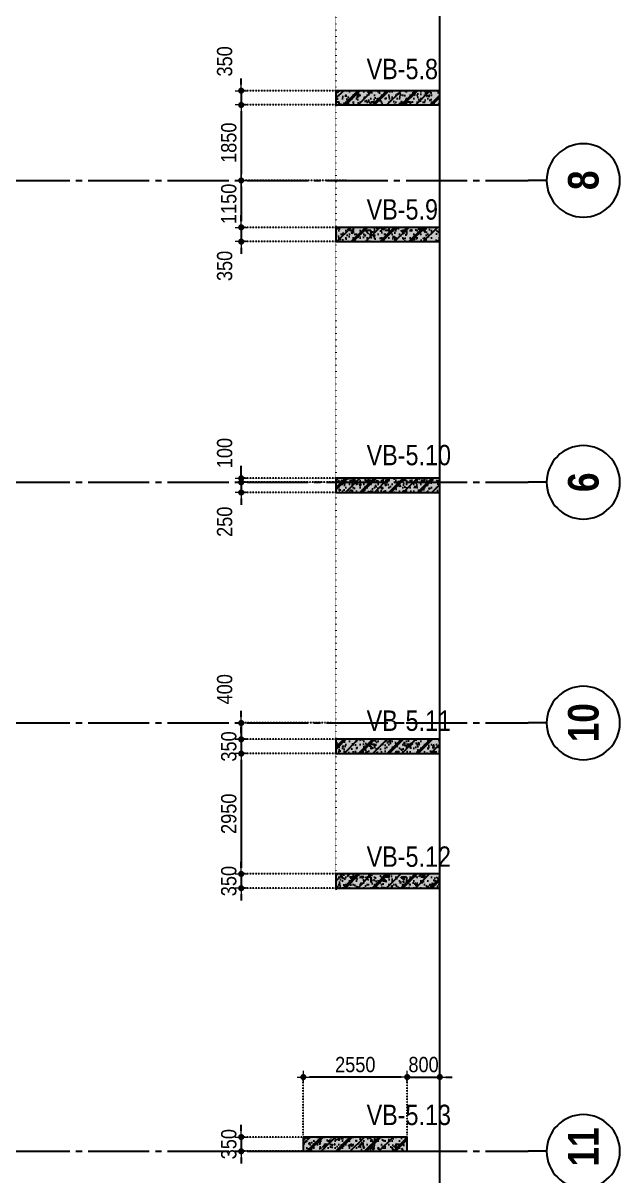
# Model space of a CAD drawing. Header units: millimetres. Extents: x -3973692 to -2843767, y 592734 to 838475.
# Drawn here: x -3059173 to -3044525, y 683228 to 711489 of the extents above; entities that cross this region are included whole.
import ezdxf
from ezdxf.enums import TextEntityAlignment as Align

# ---------------------------------------------------------------- set-up
doc = ezdxf.new("R2010")
doc.units = ezdxf.units.MM
doc.header["$MEASUREMENT"] = 0
doc.header["$PDMODE"] = 3
doc.header["$PDSIZE"] = -20
for name, pattern in [('CHG_XX_Luoi truc-Block B$0$MB_Luoi truc-150-TWB$0$Center101', [13, 10, -1, 1, -1]), ('DIVIDE2', [15.87499999999999, 6.349999999999998, -3.174999999999998, 0, -3.174999999999998, 0, -3.174999999999998]), ('DOT2', [0.125, 0, -0.125]), ('HIDDEN5', [2.8375, 1.25, -1.5875])]:
    doc.linetypes.add(name, pattern=pattern)
doc.layers.get('0').update_dxf_attribs({"lineweight": 9})
doc.layers.get('Defpoints').update_dxf_attribs({"color": 10, "lineweight": 0})
for name, color, linetype, lineweight in [("'S_General_Dim_1", 1, 'Continuous', 18), ("'S_General_Divide_3 Intermediate", 3, 'DIVIDE2', 40), ('CHG_XX_Cot_Block B-T4-7$0$DBAO', 3, 'Continuous', 13), ('TEXT', 7, 'Continuous', 15)]:
    doc.layers.add(name, color=color, linetype=linetype, lineweight=lineweight)
for name, color, linetype in [('CHG_XX_Cot_Block B-T4-7$0$mb_cot tang 9-13 twb$0$Concrete Hatch', 218, 'Continuous'), ('CHG_XX_Cot_Block B-T4-7$0$mb_cot tang 9-13 twb$0$Concrete Line', 6, 'Continuous'), ('CHG_XX_Cot_Block B-T4-7$0$mb_cot tang 9-13 twb$0$Concrete Solid', 216, 'Continuous'), ('CHG_XX_Luoi truc-Block B$0$MB_Luoi truc-150-TWB$0$Grid', 34, 'Continuous'), ('CHG_XX_Luoi truc-Block B$0$MB_Luoi truc-150-TWB$0$Grid Line', 251, 'CHG_XX_Luoi truc-Block B$0$MB_Luoi truc-150-TWB$0$Center101'), ('dim', 1, 'Continuous')]:
    doc.layers.add(name, color=color, linetype=linetype)
doc.styles.add('arial', font='arial.ttf', dxfattribs={"width": 0.85})
doc.styles.add('CHG_XX_Luoi truc-Block B$0$MB_Luoi truc-150-TWB$0$Grid A-F$0$VNI-HelveCB', font='')
doc.styles.add('TTP-HelCon', font='')
doc.styles.get('CHG_XX_Luoi truc-Block B$0$MB_Luoi truc-150-TWB$0$Grid A-F$0$VNI-HelveCB').set_extended_font_data('VNI-Helve-Condense', bold=True)
doc.styles.get('TTP-HelCon').set_extended_font_data('VNI-Helve-Condense')
doc.dimstyles.new('150', dxfattribs={"dimscale": 150, "dimtxt": 2.5, "dimasz": 1, "dimexe": 0, "dimexo": 0, "dimgap": 0.75, "dimtad": 1, "dimdec": 0, "dimzin": 9, "dimdsep": 46, "dimtxsty": 'arial', "dimblk1": 'DIMDOT', "dimblk2": 'DIMDOT', "dimsah": 1, "dimcen": 2, "dimdle": 3, "dimclre": 8, "dimclrt": 2, "dimadec": 0, "dimazin": 0, "dimtfac": 1, "dimtdec": 0, "dimtix": 1, "dimtmove": 2, "dimatfit": 3, "dimldrblk": 'DIMPIJL', "dimfxl": 1, "dimtvp": 1.8, "dimtolj": 1, "dimtzin": 0, "dimarcsym": 0})

# ---------------------------------------------------------------- blocks, each defined once
blk = doc.blocks.new('*U3043')
at = {"layer": 'CHG_XX_Luoi truc-Block B$0$MB_Luoi truc-150-TWB$0$Grid', "lineweight": -2}
for p, q in [((0, 192), (0, 189)), ((0, -3), (0, 0))]:
    blk.add_line(p, q, dxfattribs=at)
for centre in [(0, 198), (0, -9)]:
    blk.add_circle(centre, 6, dxfattribs=at)
at = {"layer": 'CHG_XX_Luoi truc-Block B$0$MB_Luoi truc-150-TWB$0$Grid Line'}
blk.add_line((0, 0), (0, 189), dxfattribs=at)
at = {"layer": 'CHG_XX_Luoi truc-Block B$0$MB_Luoi truc-150-TWB$0$Grid', "lineweight": -2, "style": 'CHG_XX_Luoi truc-Block B$0$MB_Luoi truc-150-TWB$0$Grid A-F$0$VNI-HelveCB'}
for tag, p in [('GRIDSUB', (0, 198)), ('GRID', (0, -9))]:
    blk.add_attdef(tag, text='', height=5, dxfattribs=at).set_placement(p, align=Align.MIDDLE)
blk = doc.blocks.new('CHG_XX_Luoi truc-Block B', base_point=(8026088.360705459, 1047448.634998515))
at = {"layer": 'CHG_XX_Luoi truc-Block B$0$MB_Luoi truc-150-TWB$0$Grid Line'}
blk.add_line((8048788.360705578, 1046158.106275256), (8048788.360705578, 1128272.580775458), dxfattribs=at)
at = {"layer": 'CHG_XX_Luoi truc-Block B$0$MB_Luoi truc-150-TWB$0$Grid'}
ref = blk.add_blockref('*U3043', (8022608.235654154, 1071248.634998515), dxfattribs=dict(at, xscale=-150, yscale=150, zscale=150, rotation=270))
ref.add_attrib('GRID', '8', dxfattribs={"lineweight": -2, "height": 750, "rotation": 90, "style": 'CHG_XX_Luoi truc-Block B$0$MB_Luoi truc-150-TWB$0$Grid A-F$0$VNI-HelveCB'}).set_placement((8021258.235654154, 1071252.634998515), align=Align.MIDDLE)
ref.add_attrib('GRIDSUB', '8', dxfattribs={"lineweight": -2, "height": 750, "rotation": 90, "style": 'CHG_XX_Luoi truc-Block B$0$MB_Luoi truc-150-TWB$0$Grid A-F$0$VNI-HelveCB'}).set_placement((8052308.235654154, 1071252.634998515), align=Align.MIDDLE)
ref = blk.add_blockref('*U3043', (8022608.235654154, 1063848.634998515), dxfattribs=dict(at, xscale=-150, yscale=150, zscale=150, rotation=270))
ref.add_attrib('GRID', '9', dxfattribs={"lineweight": -2, "height": 750, "rotation": 270, "style": 'CHG_XX_Luoi truc-Block B$0$MB_Luoi truc-150-TWB$0$Grid A-F$0$VNI-HelveCB'}).set_placement((8021258.235654154, 1063848.634998515), align=Align.MIDDLE)
ref.add_attrib('GRIDSUB', '9', dxfattribs={"lineweight": -2, "height": 750, "rotation": 270, "style": 'CHG_XX_Luoi truc-Block B$0$MB_Luoi truc-150-TWB$0$Grid A-F$0$VNI-HelveCB'}).set_placement((8052308.235654154, 1063848.634998515), align=Align.MIDDLE)
ref = blk.add_blockref('*U3043', (8022608.235654154, 1057948.634998515), dxfattribs=dict(at, xscale=-150, yscale=150, zscale=150, rotation=270))
ref.add_attrib('GRID', '10', dxfattribs={"lineweight": -2, "height": 750, "rotation": 90, "style": 'CHG_XX_Luoi truc-Block B$0$MB_Luoi truc-150-TWB$0$Grid A-F$0$VNI-HelveCB'}).set_placement((8021258.235654154, 1057956.634998515), align=Align.MIDDLE)
ref.add_attrib('GRIDSUB', '10', dxfattribs={"lineweight": -2, "height": 750, "rotation": 90, "style": 'CHG_XX_Luoi truc-Block B$0$MB_Luoi truc-150-TWB$0$Grid A-F$0$VNI-HelveCB'}).set_placement((8052308.235654154, 1057956.634998515), align=Align.MIDDLE)
ref = blk.add_blockref('*U3043', (8022608.235654154, 1047448.634998515), dxfattribs=dict(at, xscale=-150, yscale=150, zscale=150, rotation=270))
ref.add_attrib('GRID', '11', dxfattribs={"lineweight": -2, "height": 750, "rotation": 90, "style": 'CHG_XX_Luoi truc-Block B$0$MB_Luoi truc-150-TWB$0$Grid A-F$0$VNI-HelveCB'}).set_placement((8021258.235654154, 1047556.634998515), align=Align.MIDDLE)
ref.add_attrib('GRIDSUB', '11', dxfattribs={"lineweight": -2, "height": 750, "rotation": 90, "style": 'CHG_XX_Luoi truc-Block B$0$MB_Luoi truc-150-TWB$0$Grid A-F$0$VNI-HelveCB'}).set_placement((8052308.235654154, 1047556.634998515), align=Align.MIDDLE)
blk = doc.blocks.new('*U3109')
at = {"layer": 'CHG_XX_Cot_Block B-T4-7$0$mb_cot tang 9-13 twb$0$Concrete Hatch'}
h = blk.add_hatch(dxfattribs=at)
h.set_pattern_fill('CONCRETE', color=256, scale=50, style=0, pattern_type=2)
h.set_pattern_definition([(45, (1000.000000000029, -99.99999999999989), (-176.7766952966369, 176.7766952966369), []), (45, (1000.000000000029, -49.99999999999989), (-353.5533905932737, 353.5533905932738), []), (49.99999999999999, (1000.000000000029, -99.99999999999989), (358.6300913003767, -31.37606749129755), [37.5, -412.5]), (355, (1000.000000000029, -99.99999999999989), (-69.3756668065, 376.0960668500059), [30, -330]), (100.4514, (1029.885840000029, -102.6146699999999), (289.2546908570108, 344.7197710304768), [31.870095, -350.571056]), (46.18420000000001, (1000.000000000029, 1.13686837721616e-13), (533.6205243128222, -82.75950716450905), [56.25, -618.75]), (96.6356, (1044.468372500029, -6.8966534999999), (467.3313527743517, 487.0589354502209), [47.805144, -525.8565]), (351.1842, (1000.000000000029, 1.13686837721616e-13), (467.3309725668136, 487.0593004626623), [45, -495]), (21, (1050.000000000029, -24.99999999999989), (298.4535260592309, -201.3094453326694), [37.5, -412.5]), (326.0000000000001, (1050.000000000029, -24.99999999999989), (121.6576659607909, 362.5750225234265), [30, -330]), (71.4514, (1074.871116500029, -41.77580299999988), (420.111314290745, 161.2652483549762), [31.870095, -350.571056]), (37.50000000000001, (1000.000000000029, -99.99999999999989), (6.079927658645334, 166.4469269156558), [0, -326, 0, -335, 0, -331.25]), (7.499999999999999, (1000.000000000029, -99.99999999999989), (131.5347687210743, 197.2058559411801), [0, -191, 0, -318.5, 0, -126.25]), (327.5, (888.5000000000291, -99.99999999999989), (266.9112180862045, -11.2774358671899), [0, -125, 0, -390, 0, -517.5]), (317.5, (838.5000000000291, -99.99999999999989), (291.5930846711931, 50.05249116615882), [0, -162.5, 0, -259, 0, -367.5]), (0, (1175.000000000029, 75.00000000000011), (0, 875), [87.5, -787.5]), (0, (1437.500000000029, 250.0000000000001), (0, 875), [87.5, -787.5]), (0, (1262.500000000029, 600.0000000000001), (0, 875), [87.5, -350, 87.5, -350]), (90, (1175.000000000029, 75.00000000000011), (-875, 5.35782974626967e-14), [87.5, -787.5]), (90, (1262.500000000029, 600.0000000000001), (-875, 5.35782974626967e-14), [87.5, -787.5]), (90, (1525.000000000029, 250.0000000000001), (-875, 5.35782974626967e-14), [87.5, -787.5]), (90, (1700.000000000029, 512.5000000000001), (-875, 5.35782974626967e-14), [87.5, -787.5]), (135, (1262.500000000029, 75.00000000000011), (-875.016357447105, 8.881784197001252e-14), [123.76, -1113.7]), (135, (1350.000000000029, 600.0000000000001), (-875.016357447105, 8.881784197001252e-14), [123.76, -1113.7]), (45, (1437.500000000029, 250.0000000000001), (8.881784197001252e-14, 875.016357447105), [123.76, -247.485, 123.76, -742.455]), (0, (825.0000000000291, -99.99999999999989), (87.5, 87.5), [-175, 0])])
h.paths.add_polyline_path([(-750, 150), (-750, -199.9999999999999), (1800.000000000029, -200), (1800.000000000029, 150)])
at = {"layer": 'CHG_XX_Cot_Block B-T4-7$0$mb_cot tang 9-13 twb$0$Concrete Solid'}
blk.add_hatch(color=256, dxfattribs=at).paths.add_polyline_path([(-750, 150), (-750, -199.9999999999999), (1800.000000000029, -200), (1800.000000000029, 150)])
at = {"layer": 'CHG_XX_Cot_Block B-T4-7$0$mb_cot tang 9-13 twb$0$Concrete Line'}
blk.add_lwpolyline([(-750, 150), (-750, -199.9999999999999), (1800.000000000029, -200), (1800.000000000029, 150)], close=True, dxfattribs=at)
blk = doc.blocks.new('*U3110')
at = {"layer": 'CHG_XX_Cot_Block B-T4-7$0$mb_cot tang 9-13 twb$0$Concrete Hatch'}
h = blk.add_hatch(dxfattribs=at)
h.set_pattern_fill('CONCRETE', color=256, scale=50, style=0, pattern_type=2)
h.set_pattern_definition([(45, (1000.000000000029, 1.4210854715202e-13), (-176.7766952966369, 176.7766952966369), []), (45, (1000.000000000029, 50.00000000000014), (-353.5533905932737, 353.5533905932738), []), (49.99999999999999, (1000.000000000029, 1.4210854715202e-13), (358.6300913003767, -31.37606749129755), [37.5, -412.5]), (355, (1000.000000000029, 1.4210854715202e-13), (-69.3756668065, 376.0960668500059), [30, -330]), (100.4514, (1029.885840000029, -2.614669999999848), (289.2546908570108, 344.7197710304768), [31.870095, -350.571056]), (46.18420000000001, (1000.000000000029, 100.0000000000001), (533.6205243128222, -82.75950716450905), [56.25, -618.75]), (96.6356, (1044.468372500029, 93.10334650000013), (467.3313527743517, 487.0589354502209), [47.805144, -525.8565]), (351.1842, (1000.000000000029, 100.0000000000001), (467.3309725668136, 487.0593004626623), [45, -495]), (21, (1050.000000000029, 75.00000000000014), (298.4535260592309, -201.3094453326694), [37.5, -412.5]), (326.0000000000001, (1050.000000000029, 75.00000000000014), (121.6576659607909, 362.5750225234265), [30, -330]), (71.4514, (1074.871116500029, 58.22419700000015), (420.111314290745, 161.2652483549762), [31.870095, -350.571056]), (37.50000000000001, (1000.000000000029, 1.4210854715202e-13), (6.079927658645334, 166.4469269156558), [0, -326, 0, -335, 0, -331.25]), (7.499999999999999, (1000.000000000029, 1.4210854715202e-13), (131.5347687210743, 197.2058559411801), [0, -191, 0, -318.5, 0, -126.25]), (327.5, (888.5000000000291, 1.4210854715202e-13), (266.9112180862045, -11.2774358671899), [0, -125, 0, -390, 0, -517.5]), (317.5, (838.5000000000291, 1.4210854715202e-13), (291.5930846711931, 50.05249116615882), [0, -162.5, 0, -259, 0, -367.5]), (0, (1175.000000000029, 175.0000000000001), (0, 875), [87.5, -787.5]), (0, (1437.500000000029, 350.0000000000001), (0, 875), [87.5, -787.5]), (0, (1262.500000000029, 700.0000000000001), (0, 875), [87.5, -350, 87.5, -350]), (90, (1175.000000000029, 175.0000000000001), (-875, 5.35782974626967e-14), [87.5, -787.5]), (90, (1262.500000000029, 700.0000000000001), (-875, 5.35782974626967e-14), [87.5, -787.5]), (90, (1525.000000000029, 350.0000000000001), (-875, 5.35782974626967e-14), [87.5, -787.5]), (90, (1700.000000000029, 612.5000000000001), (-875, 5.35782974626967e-14), [87.5, -787.5]), (135, (1262.500000000029, 175.0000000000001), (-875.016357447105, 8.881784197001252e-14), [123.76, -1113.7]), (135, (1350.000000000029, 700.0000000000001), (-875.016357447105, 8.881784197001252e-14), [123.76, -1113.7]), (45, (1437.500000000029, 350.0000000000001), (8.881784197001252e-14, 875.016357447105), [123.76, -247.485, 123.76, -742.455]), (0, (825.0000000000291, 1.4210854715202e-13), (87.5, 87.5), [-175, 0])])
h.paths.add_polyline_path([(-750, 200), (-750, -149.9999999999999), (1800.000000000029, -150), (1800.000000000029, 200)])
at = {"layer": 'CHG_XX_Cot_Block B-T4-7$0$mb_cot tang 9-13 twb$0$Concrete Solid'}
blk.add_hatch(color=256, dxfattribs=at).paths.add_polyline_path([(-750, 200), (-750, -149.9999999999999), (1800.000000000029, -150), (1800.000000000029, 200)])
at = {"layer": 'CHG_XX_Cot_Block B-T4-7$0$mb_cot tang 9-13 twb$0$Concrete Line'}
blk.add_lwpolyline([(-750, 200), (-750, -149.9999999999999), (1800.000000000029, -150), (1800.000000000029, 200)], close=True, dxfattribs=at)
blk = doc.blocks.new('CHG_XX_Cot_Block B-T4-7', base_point=(8026088.360705459, 1047448.634998515))
at = {"layer": 'CHG_XX_Cot_Block B-T4-7$0$DBAO'}
blk.add_blockref('CHG_XX_Luoi truc-Block B', (8026088.360705459, 1047448.634998515), dxfattribs=at)
at = {"layer": 'CHG_XX_Cot_Block B-T4-7$0$mb_cot tang 9-13 twb$0$Concrete Line', "rotation": 180}
for name, p in [('*U3109', (8048038.360699058, 1073248.635007361)), ('*U3109', (8048038.360699058, 1069898.635007361)), ('*U3109', (8048038.360699058, 1063748.635007361)), ('*U3109', (8048038.360699058, 1057348.635007361)), ('*U3110', (8048038.360699058, 1054098.635007361)), ('*U3109', (8047238.360705461, 1047598.635007361))]:
    blk.add_blockref(name, p, dxfattribs=at)
blk = doc.blocks.new('b')
at = {"layer": 'TEXT', "color": 3, "style": 'TTP-HelCon'}
for s, p in [('VB-5.8', (-1796.40261466708, -52118.11189465597)), ('VB-5.9', (-1796.40261466708, -55560.31539465627)), ('VB-5.10', (-1796.40261466708, -61581.48939465615)), ('VB-5.11', (-1796.40261466708, -68093.17389465612)), ('VB-5.12', (-1796.40261466708, -71425.51989465626)), ('VB-5.13', (-1796.40261466708, -77756.20789465611))]:
    blk.add_text(s, height=500, dxfattribs=at).set_placement(p)
blk = doc.blocks.new('DIMDOT')
for p, q in [((1, 0), (-1, 0)), ((0, -1), (0, 1))]:
    blk.add_line(p, q)
at = {"const_width": 0.5}
blk.add_lwpolyline([(-0.25, 0, 1), (0.25, 0, 1)], format="xyb", close=True, dxfattribs=at)
blk = doc.blocks.new('*D975')
at = {"layer": "'S_General_Dim_1", "color": 0, "lineweight": -2, "transparency": 16777216}
for p, q in [((-3053819.097939181, 709981.011458432), (-3053819.097939181, 710131.011458432)), ((-3053819.097939181, 709831.011458432), (-3053819.097939181, 709481.0114584323)), ((-3053819.097939181, 709331.0114584323), (-3053819.097939181, 709181.0114584323))]:
    blk.add_line(p, q, dxfattribs=at)
at = {"layer": "'S_General_Dim_1", "color": 8, "linetype": 'HIDDEN5', "lineweight": -2, "transparency": 16777216}
for p, q in [((-3051495.198556817, 709831.011458432), (-3053819.097939181, 709831.011458432)), ((-3051495.198556817, 709481.0114584323), (-3053819.097939181, 709481.0114584323))]:
    blk.add_line(p, q, dxfattribs=at)
at = {"layer": 'Defpoints', "color": 0, "transparency": 16777216}
for p in [(-3051495.198556817, 709831.011458432), (-3053819.097939181, 709481.0114584323), (-3051495.198556817, 709481.0114584323)]:
    blk.add_point(p, dxfattribs=at)
at = {"layer": "'S_General_Dim_1", "color": 0, "lineweight": -2, "transparency": 16777216, "xscale": 150, "yscale": 150, "zscale": 150}
for p, rotation in [((-3053819.097939181, 709831.011458432), 270), ((-3053819.097939181, 709481.0114584323), 90)]:
    blk.add_blockref('DIMDOT', p, dxfattribs=dict(at, rotation=rotation))
at = {"layer": "'S_General_Dim_1", "color": 2, "transparency": 16777216, "insert": (-3054224.384433025, 710549.4862868813), "char_height": 375, "attachment_point": 5, "rotation": 90, "style": 'arial'}
blk.add_mtext('\\A1;350', dxfattribs=at)
blk = doc.blocks.new('DIMPIJL')
at = {"linetype": 'ByBlock'}
blk.add_solid([(-2.5, 0.4166666666666686), (-2.5, -0.4166666666666686), (0, 0)], dxfattribs=at)
blk = doc.blocks.new('*D976')
at = {"layer": "'S_General_Dim_1", "color": 8, "linetype": 'HIDDEN5', "lineweight": -2, "transparency": 16777216}
for p, q in [((-3051495.198556817, 709481.0114584323), (-3053819.09793918, 709481.0114584323)), ((-3051227.124155337, 707631.0114495863), (-3053819.09793918, 707631.0114495863))]:
    blk.add_line(p, q, dxfattribs=at)
at = {"layer": "'S_General_Dim_1", "color": 0, "lineweight": -2, "transparency": 16777216}
blk.add_line((-3053819.09793918, 709331.0114584323), (-3053819.09793918, 707781.0114495863), dxfattribs=at)
at = {"layer": 'Defpoints', "color": 0, "transparency": 16777216}
for p in [(-3051495.198556817, 709481.0114584323), (-3053819.09793918, 707631.0114495863), (-3051227.124155337, 707631.0114495863)]:
    blk.add_point(p, dxfattribs=at)
at = {"layer": "'S_General_Dim_1", "color": 0, "lineweight": -2, "transparency": 16777216, "xscale": 150, "yscale": 150, "zscale": 150}
for p, rotation in [((-3053819.09793918, 709481.0114584323), 90), ((-3053819.09793918, 707631.0114495863), 270)]:
    blk.add_blockref('DIMDOT', p, dxfattribs=dict(at, rotation=rotation))
at = {"layer": "'S_General_Dim_1", "color": 2, "transparency": 16777216, "insert": (-3054123.062809575, 708556.0114540101), "char_height": 375, "attachment_point": 5, "rotation": 90, "style": 'arial'}
blk.add_mtext('\\A1;1850', dxfattribs=at)
blk = doc.blocks.new('*D977')
at = {"layer": "'S_General_Dim_1", "color": 8, "linetype": 'HIDDEN5', "lineweight": -2, "transparency": 16777216}
for p, q in [((-3051227.124155337, 707631.0114495863), (-3053819.097939182, 707631.0114495863)), ((-3051495.198556817, 706481.0114584329), (-3053819.097939182, 706481.0114584329))]:
    blk.add_line(p, q, dxfattribs=at)
at = {"layer": "'S_General_Dim_1", "color": 0, "lineweight": -2, "transparency": 16777216}
blk.add_line((-3053819.097939182, 707481.0114495863), (-3053819.097939182, 706631.0114584329), dxfattribs=at)
at = {"layer": 'Defpoints', "color": 0, "transparency": 16777216}
for p in [(-3051227.124155337, 707631.0114495863), (-3053819.097939182, 706481.0114584329), (-3051495.198556817, 706481.0114584329)]:
    blk.add_point(p, dxfattribs=at)
at = {"layer": "'S_General_Dim_1", "color": 0, "lineweight": -2, "transparency": 16777216, "xscale": 150, "yscale": 150, "zscale": 150}
for p, rotation in [((-3053819.097939182, 707631.0114495863), 90), ((-3053819.097939182, 706481.0114584329), 270)]:
    blk.add_blockref('DIMDOT', p, dxfattribs=dict(at, rotation=rotation))
at = {"layer": "'S_General_Dim_1", "color": 2, "transparency": 16777216, "insert": (-3054123.062809577, 707056.0114540104), "char_height": 375, "attachment_point": 5, "rotation": 90, "style": 'arial'}
blk.add_mtext('\\A1;1150', dxfattribs=at)
blk = doc.blocks.new('*D978')
at = {"layer": "'S_General_Dim_1", "color": 0, "lineweight": -2, "transparency": 16777216}
for p, q in [((-3053819.097939186, 706631.0114584329), (-3053819.097939186, 706781.0114584329)), ((-3053819.097939186, 706481.0114584329), (-3053819.097939186, 706131.011458432)), ((-3053819.097939186, 705981.011458432), (-3053819.097939186, 705831.011458432))]:
    blk.add_line(p, q, dxfattribs=at)
at = {"layer": "'S_General_Dim_1", "color": 8, "linetype": 'HIDDEN5', "lineweight": -2, "transparency": 16777216}
for p, q in [((-3051495.198556817, 706481.0114584329), (-3053819.097939186, 706481.0114584329)), ((-3051495.198563336, 706131.011458432), (-3053819.097939186, 706131.011458432))]:
    blk.add_line(p, q, dxfattribs=at)
at = {"layer": 'Defpoints', "color": 0, "transparency": 16777216}
for p in [(-3051495.198556817, 706481.0114584329), (-3053819.097939186, 706131.011458432), (-3051495.198563336, 706131.011458432)]:
    blk.add_point(p, dxfattribs=at)
at = {"layer": "'S_General_Dim_1", "color": 0, "lineweight": -2, "transparency": 16777216, "xscale": 150, "yscale": 150, "zscale": 150}
for p, rotation in [((-3053819.097939186, 706481.0114584329), 270), ((-3053819.097939186, 706131.011458432), 90)]:
    blk.add_blockref('DIMDOT', p, dxfattribs=dict(at, rotation=rotation))
at = {"layer": "'S_General_Dim_1", "color": 2, "transparency": 16777216, "insert": (-3054224.38443303, 705535.0710212131), "char_height": 375, "attachment_point": 5, "rotation": 90, "style": 'arial'}
blk.add_mtext('\\A1;350', dxfattribs=at)
blk = doc.blocks.new('*D979')
at = {"layer": "'S_General_Dim_1", "color": 0, "lineweight": -2, "transparency": 16777216}
for p, q in [((-3053819.09793919, 700481.011458432), (-3053819.09793919, 700631.011458432)), ((-3053819.09793919, 700331.011458432), (-3053819.09793919, 700231.0114495863)), ((-3053819.09793919, 700081.0114495863), (-3053819.09793919, 699931.0114495863))]:
    blk.add_line(p, q, dxfattribs=at)
at = {"layer": "'S_General_Dim_1", "color": 8, "linetype": 'HIDDEN5', "lineweight": -2, "transparency": 16777216}
for p, q in [((-3051495.198563336, 700331.011458432), (-3053819.09793919, 700331.011458432)), ((-3051495.198556817, 700231.0114495863), (-3053819.09793919, 700231.0114495863))]:
    blk.add_line(p, q, dxfattribs=at)
at = {"layer": 'Defpoints', "color": 0, "transparency": 16777216}
for p in [(-3051495.198563336, 700331.011458432), (-3053819.09793919, 700231.0114495863), (-3051495.198556817, 700231.0114495863)]:
    blk.add_point(p, dxfattribs=at)
at = {"layer": "'S_General_Dim_1", "color": 0, "lineweight": -2, "transparency": 16777216, "xscale": 150, "yscale": 150, "zscale": 150}
for p, rotation in [((-3053819.09793919, 700331.011458432), 270), ((-3053819.09793919, 700231.0114495863), 90)]:
    blk.add_blockref('DIMDOT', p, dxfattribs=dict(at, rotation=rotation))
at = {"layer": "'S_General_Dim_1", "color": 2, "transparency": 16777216, "insert": (-3054224.384433034, 700947.4085685889), "char_height": 375, "attachment_point": 5, "rotation": 90, "style": 'arial'}
blk.add_mtext('\\A1;100', dxfattribs=at)
blk = doc.blocks.new('*D980')
at = {"layer": "'S_General_Dim_1", "color": 0, "lineweight": -2, "transparency": 16777216}
for p, q in [((-3053819.097939191, 700381.0114495863), (-3053819.097939191, 700531.0114495863)), ((-3053819.097939191, 700231.0114495863), (-3053819.097939191, 699981.0114584321)), ((-3053819.097939191, 699831.0114584321), (-3053819.097939191, 699681.0114584321))]:
    blk.add_line(p, q, dxfattribs=at)
at = {"layer": "'S_General_Dim_1", "color": 8, "linetype": 'HIDDEN5', "lineweight": -2, "transparency": 16777216}
for p, q in [((-3051495.198556817, 700231.0114495863), (-3053819.097939191, 700231.0114495863)), ((-3051495.198556817, 699981.0114584321), (-3053819.097939191, 699981.0114584321))]:
    blk.add_line(p, q, dxfattribs=at)
at = {"layer": 'Defpoints', "color": 0, "transparency": 16777216}
for p in [(-3051495.198556817, 700231.0114495863), (-3053819.097939191, 699981.0114584321), (-3051495.198556817, 699981.0114584321)]:
    blk.add_point(p, dxfattribs=at)
at = {"layer": "'S_General_Dim_1", "color": 0, "lineweight": -2, "transparency": 16777216, "xscale": 150, "yscale": 150, "zscale": 150}
for p, rotation in [((-3053819.097939191, 700231.0114495863), 270), ((-3053819.097939191, 699981.0114584321), 90)]:
    blk.add_blockref('DIMDOT', p, dxfattribs=dict(at, rotation=rotation))
at = {"layer": "'S_General_Dim_1", "color": 2, "transparency": 16777216, "insert": (-3054224.384433036, 699264.0891621105), "char_height": 375, "attachment_point": 5, "rotation": 90, "style": 'arial'}
blk.add_mtext('\\A1;250', dxfattribs=at)
blk = doc.blocks.new('*D981')
at = {"layer": "'S_General_Dim_1", "color": 0, "lineweight": -2, "transparency": 16777216}
for p, q in [((-3053819.097939195, 694481.0114495863), (-3053819.097939195, 694631.0114495863)), ((-3053819.097939195, 694331.0114495863), (-3053819.097939195, 693931.0114584329)), ((-3053819.097939195, 693781.0114584329), (-3053819.097939195, 693631.0114584329))]:
    blk.add_line(p, q, dxfattribs=at)
at = {"layer": "'S_General_Dim_1", "color": 8, "linetype": 'HIDDEN5', "lineweight": -2, "transparency": 16777216}
for p, q in [((-3051606.592545758, 694331.0114495863), (-3053819.097939195, 694331.0114495863)), ((-3051495.198556817, 693931.0114584329), (-3053819.097939195, 693931.0114584329))]:
    blk.add_line(p, q, dxfattribs=at)
at = {"layer": 'Defpoints', "color": 0, "transparency": 16777216}
for p in [(-3051606.592545758, 694331.0114495863), (-3053819.097939195, 693931.0114584329), (-3051495.198556817, 693931.0114584329)]:
    blk.add_point(p, dxfattribs=at)
at = {"layer": "'S_General_Dim_1", "color": 0, "lineweight": -2, "transparency": 16777216, "xscale": 150, "yscale": 150, "zscale": 150}
for p, rotation in [((-3053819.097939195, 694331.0114495863), 270), ((-3053819.097939195, 693931.0114584329), 90)]:
    blk.add_blockref('DIMDOT', p, dxfattribs=dict(at, rotation=rotation))
at = {"layer": "'S_General_Dim_1", "color": 2, "transparency": 16777216, "insert": (-3054224.384433039, 695158.1831825854), "char_height": 375, "attachment_point": 5, "rotation": 90, "style": 'arial'}
blk.add_mtext('\\A1;400', dxfattribs=at)
blk = doc.blocks.new('*D982')
at = {"layer": "'S_General_Dim_1", "color": 0, "lineweight": -2, "transparency": 16777216}
for p, q in [((-3053819.097939196, 694081.0114584329), (-3053819.097939196, 694231.0114584329)), ((-3053819.097939196, 693931.0114584329), (-3053819.097939196, 693581.0114584322)), ((-3053819.097939196, 693431.0114584322), (-3053819.097939196, 693281.0114584322))]:
    blk.add_line(p, q, dxfattribs=at)
at = {"layer": "'S_General_Dim_1", "color": 8, "linetype": 'HIDDEN5', "lineweight": -2, "transparency": 16777216}
for p, q in [((-3051495.198556817, 693931.0114584329), (-3053819.097939196, 693931.0114584329)), ((-3051495.198556817, 693581.0114584322), (-3053819.097939196, 693581.0114584322))]:
    blk.add_line(p, q, dxfattribs=at)
at = {"layer": 'Defpoints', "color": 0, "transparency": 16777216}
for p in [(-3051495.198556817, 693931.0114584329), (-3053819.097939196, 693581.0114584322), (-3051495.198556817, 693581.0114584322)]:
    blk.add_point(p, dxfattribs=at)
at = {"layer": "'S_General_Dim_1", "color": 0, "lineweight": -2, "transparency": 16777216, "xscale": 150, "yscale": 150, "zscale": 150}
for p, rotation in [((-3053819.097939196, 693931.0114584329), 270), ((-3053819.097939196, 693581.0114584322), 90)]:
    blk.add_blockref('DIMDOT', p, dxfattribs=dict(at, rotation=rotation))
at = {"layer": "'S_General_Dim_1", "color": 2, "transparency": 16777216, "insert": (-3054123.190708636, 693756.0114584333), "char_height": 375, "attachment_point": 5, "rotation": 90, "style": 'arial'}
blk.add_mtext('\\A1;350', dxfattribs=at)
blk = doc.blocks.new('*D983')
at = {"layer": "'S_General_Dim_1", "color": 8, "linetype": 'HIDDEN5', "lineweight": -2, "transparency": 16777216}
for p, q in [((-3051495.198563336, 693581.011458432), (-3053819.097939197, 693581.011458432)), ((-3051495.198556817, 690631.0114584327), (-3053819.097939197, 690631.0114584327))]:
    blk.add_line(p, q, dxfattribs=at)
at = {"layer": "'S_General_Dim_1", "color": 0, "lineweight": -2, "transparency": 16777216}
blk.add_line((-3053819.097939197, 693431.011458432), (-3053819.097939197, 690781.0114584327), dxfattribs=at)
at = {"layer": 'Defpoints', "color": 0, "transparency": 16777216}
for p in [(-3051495.198563336, 693581.011458432), (-3053819.097939197, 690631.0114584327), (-3051495.198556817, 690631.0114584327)]:
    blk.add_point(p, dxfattribs=at)
at = {"layer": "'S_General_Dim_1", "color": 0, "lineweight": -2, "transparency": 16777216, "xscale": 150, "yscale": 150, "zscale": 150}
for p, rotation in [((-3053819.097939197, 693581.011458432), 90), ((-3053819.097939197, 690631.0114584327), 270)]:
    blk.add_blockref('DIMDOT', p, dxfattribs=dict(at, rotation=rotation))
at = {"layer": "'S_General_Dim_1", "color": 2, "transparency": 16777216, "insert": (-3054123.062809593, 692106.0114584331), "char_height": 375, "attachment_point": 5, "rotation": 90, "style": 'arial'}
blk.add_mtext('\\A1;2950', dxfattribs=at)
blk = doc.blocks.new('*D984')
at = {"layer": "'S_General_Dim_1", "color": 0, "lineweight": -2, "transparency": 16777216}
for p, q in [((-3053819.097939199, 690781.0114584327), (-3053819.097939199, 690931.0114584327)), ((-3053819.097939199, 690631.0114584327), (-3053819.097939199, 690281.011458432)), ((-3053819.097939199, 690131.011458432), (-3053819.097939199, 689981.011458432))]:
    blk.add_line(p, q, dxfattribs=at)
at = {"layer": "'S_General_Dim_1", "color": 8, "linetype": 'HIDDEN5', "lineweight": -2, "transparency": 16777216}
for p, q in [((-3051495.198556817, 690631.0114584327), (-3053819.097939199, 690631.0114584327)), ((-3051495.198556817, 690281.011458432), (-3053819.097939199, 690281.011458432))]:
    blk.add_line(p, q, dxfattribs=at)
at = {"layer": 'Defpoints', "color": 0, "transparency": 16777216}
for p in [(-3051495.198556817, 690631.0114584327), (-3053819.097939199, 690281.011458432), (-3051495.198556817, 690281.011458432)]:
    blk.add_point(p, dxfattribs=at)
at = {"layer": "'S_General_Dim_1", "color": 0, "lineweight": -2, "transparency": 16777216, "xscale": 150, "yscale": 150, "zscale": 150}
for p, rotation in [((-3053819.097939199, 690631.0114584327), 270), ((-3053819.097939199, 690281.011458432), 90)]:
    blk.add_blockref('DIMDOT', p, dxfattribs=dict(at, rotation=rotation))
at = {"layer": "'S_General_Dim_1", "color": 2, "transparency": 16777216, "insert": (-3054123.19070864, 690456.0114584331), "char_height": 375, "attachment_point": 5, "rotation": 90, "style": 'arial'}
blk.add_mtext('\\A1;350', dxfattribs=at)
blk = doc.blocks.new('*D985')
at = {"layer": "'S_General_Dim_1", "color": 0, "lineweight": -2, "transparency": 16777216}
for p, q in [((-3053819.097939203, 684331.0114584323), (-3053819.097939203, 684481.0114584323)), ((-3053819.097939203, 684181.0114584323), (-3053819.097939203, 683831.0114495863)), ((-3053819.097939203, 683681.0114495863), (-3053819.097939203, 683531.0114495863))]:
    blk.add_line(p, q, dxfattribs=at)
at = {"layer": "'S_General_Dim_1", "color": 8, "linetype": 'HIDDEN5', "lineweight": -2, "transparency": 16777216}
for p, q in [((-3052295.198556933, 684181.0114584323), (-3053819.097939203, 684181.0114584323)), ((-3052295.198556817, 683831.0114495863), (-3053819.097939203, 683831.0114495863))]:
    blk.add_line(p, q, dxfattribs=at)
at = {"layer": 'Defpoints', "color": 0, "transparency": 16777216}
for p in [(-3052295.198556933, 684181.0114584323), (-3053819.097939203, 683831.0114495863), (-3052295.198556817, 683831.0114495863)]:
    blk.add_point(p, dxfattribs=at)
at = {"layer": "'S_General_Dim_1", "color": 0, "lineweight": -2, "transparency": 16777216, "xscale": 150, "yscale": 150, "zscale": 150}
for p, rotation in [((-3053819.097939203, 684181.0114584323), 270), ((-3053819.097939203, 683831.0114495863), 90)]:
    blk.add_blockref('DIMDOT', p, dxfattribs=dict(at, rotation=rotation))
at = {"layer": "'S_General_Dim_1", "color": 2, "transparency": 16777216, "insert": (-3054123.190708643, 684006.0114540101), "char_height": 375, "attachment_point": 5, "rotation": 90, "style": 'arial'}
blk.add_mtext('\\A1;350', dxfattribs=at)
blk = doc.blocks.new('*D986')
at = {"layer": "'S_General_Dim_1", "color": 8, "linetype": 'HIDDEN5', "lineweight": -2, "transparency": 16777216}
for p, q in [((-3052295.198556816, 684231.011449586), (-3052295.198556816, 685652.393844912)), ((-3049745.198556816, 684231.011449586), (-3049745.198556816, 685652.393844912))]:
    blk.add_line(p, q, dxfattribs=at)
at = {"layer": "'S_General_Dim_1", "color": 0, "lineweight": -2, "transparency": 16777216}
blk.add_line((-3049895.198556816, 685652.393844912), (-3052145.198556816, 685652.393844912), dxfattribs=at)
at = {"layer": 'Defpoints', "color": 0, "transparency": 16777216}
for p in [(-3052295.198556816, 685652.393844912), (-3052295.198556816, 684231.011449586), (-3049745.198556816, 684231.011449586)]:
    blk.add_point(p, dxfattribs=at)
at = {"layer": "'S_General_Dim_1", "color": 0, "lineweight": -2, "transparency": 16777216, "xscale": 150, "yscale": 150, "zscale": 150, "rotation": 180}
blk.add_blockref('DIMDOT', (-3052295.198556816, 685652.393844912), dxfattribs=at)
at = {"layer": "'S_General_Dim_1", "color": 0, "lineweight": -2, "transparency": 16777216, "xscale": 150, "yscale": 150, "zscale": 150}
blk.add_blockref('DIMDOT', (-3049745.198556816, 685652.393844912), dxfattribs=at)
at = {"layer": "'S_General_Dim_1", "color": 2, "transparency": 16777216, "insert": (-3051020.198556816, 685956.3587153075), "char_height": 375, "attachment_point": 5, "style": 'arial'}
blk.add_mtext('\\A1;2550', dxfattribs=at)
blk = doc.blocks.new('*D987')
at = {"layer": "'S_General_Dim_1", "color": 0, "lineweight": -2, "transparency": 16777216}
for p, q in [((-3049895.198556816, 685652.393844912), (-3050045.198556816, 685652.393844912)), ((-3049745.198556816, 685652.393844912), (-3048945.198556815, 685652.393844912)), ((-3048795.198556815, 685652.393844912), (-3048645.198556815, 685652.393844912))]:
    blk.add_line(p, q, dxfattribs=at)
at = {"layer": "'S_General_Dim_1", "color": 8, "linetype": 'HIDDEN5', "lineweight": -2, "transparency": 16777216}
for p, q in [((-3049745.198556816, 684231.011449586), (-3049745.198556816, 685652.393844912)), ((-3048945.198556815, 685143.1925792039), (-3048945.198556815, 685652.393844912))]:
    blk.add_line(p, q, dxfattribs=at)
at = {"layer": 'Defpoints', "color": 0, "transparency": 16777216}
for p in [(-3048945.198556815, 685652.393844912), (-3048945.198556815, 685143.1925792039), (-3049745.198556816, 684231.011449586)]:
    blk.add_point(p, dxfattribs=at)
at = {"layer": "'S_General_Dim_1", "color": 0, "lineweight": -2, "transparency": 16777216, "xscale": 150, "yscale": 150, "zscale": 150}
blk.add_blockref('DIMDOT', (-3049745.198556816, 685652.393844912), dxfattribs=at)
at = {"layer": "'S_General_Dim_1", "color": 0, "lineweight": -2, "transparency": 16777216, "xscale": 150, "yscale": 150, "zscale": 150, "rotation": 180}
blk.add_blockref('DIMDOT', (-3048945.198556815, 685652.393844912), dxfattribs=at)
at = {"layer": "'S_General_Dim_1", "color": 2, "transparency": 16777216, "insert": (-3049345.198556815, 685956.3587153075), "char_height": 375, "attachment_point": 5, "style": 'arial'}
blk.add_mtext('\\A1;800', dxfattribs=at)

msp = doc.modelspace()

# ---------------------------------------------------------------- linework, layer by layer
at = {"layer": 'dim', "linetype": 'DOT2', "ltscale": 10}
msp.add_line((-3051495.198556816, 750581.0114584325), (-3051495.198556816, 690231.0114584317), dxfattribs=at)

# ---------------------------------------------------------------- block references
at = {"layer": "'S_General_Divide_3 Intermediate"}
msp.add_blockref('CHG_XX_Cot_Block B-T4-7', (-3071645.198556934, 683831.0114495861), dxfattribs=at)
at = {"layer": 'dim'}
msp.add_blockref('b', (-3048945.198556815, 762231.011449586), dxfattribs=at)

# ---------------------------------------------------------------- dimensions: what is measured, and where the dimension line sits
at = {"layer": "'S_General_Dim_1"}
for base, p1, p2, picture, middle in [((-3053819.097939181, 709481.0114584323), (-3051495.198556816, 709831.0114584317), (-3051495.198556816, 709481.0114584321), '*D975', (-3054224.384433025, 710549.4862868813)), ((-3053819.097939186, 706131.011458432), (-3051495.198556816, 706481.0114584327), (-3051495.198563335, 706131.0114584317), '*D978', (-3054224.38443303, 705535.0710212131)), ((-3053819.09793919, 700231.0114495863), (-3051495.198563335, 700331.0114584317), (-3051495.198556816, 700231.011449586), '*D979', (-3054224.384433034, 700947.4085685889)), ((-3053819.097939191, 699981.0114584321), (-3051495.198556816, 700231.011449586), (-3051495.198556816, 699981.0114584318), '*D980', (-3054224.384433036, 699264.0891621105)), ((-3053819.097939195, 693931.0114584329), (-3051606.592545758, 694331.011449586), (-3051495.198556816, 693931.0114584327), '*D981', (-3054224.384433039, 695158.1831825854))]:
    dim = msp.add_linear_dim(base=base, p1=p1, p2=p2, angle=90, dimstyle='150', dxfattribs=at)
    dim.commit()
    dim.dimension.update_dxf_attribs({"geometry": picture, "text_midpoint": middle, "dimtype": 160})
for base, p1, p2, picture, middle in [((-3053819.09793918, 707631.0114495863), (-3051495.198556816, 709481.0114584321), (-3051227.124155337, 707631.011449586), '*D976', (-3054123.062809575, 708556.0114540101)), ((-3053819.097939182, 706481.0114584329), (-3051227.124155337, 707631.011449586), (-3051495.198556816, 706481.0114584327), '*D977', (-3054123.062809577, 707056.0114540104)), ((-3053819.097939196, 693581.0114584322), (-3051495.198556816, 693931.0114584327), (-3051495.198556816, 693581.011458432), '*D982', (-3054123.190708636, 693756.0114584333)), ((-3053819.097939197, 690631.0114584327), (-3051495.198563335, 693581.0114584317), (-3051495.198556816, 690631.0114584324), '*D983', (-3054123.062809593, 692106.0114584331)), ((-3053819.097939199, 690281.011458432), (-3051495.198556816, 690631.0114584324), (-3051495.198556816, 690281.0114584317), '*D984', (-3054123.19070864, 690456.0114584331)), ((-3053819.097939203, 683831.0114495863), (-3052295.198556932, 684181.0114584321), (-3052295.198556816, 683831.011449586), '*D985', (-3054123.190708643, 684006.0114540101))]:
    dim = msp.add_linear_dim(base=base, p1=p1, p2=p2, angle=90, dimstyle='150', dxfattribs=at)
    dim.commit()
    dim.dimension.update_dxf_attribs({"geometry": picture, "text_midpoint": middle})
for base, p2, picture, middle in [((-3052295.198556816, 685652.393844912), (-3052295.198556816, 684231.011449586), '*D986', (-3051020.198556816, 685956.3587153075)), ((-3048945.198556815, 685652.393844912), (-3048945.198556815, 685143.1925792039), '*D987', (-3049345.198556815, 685956.3587153075))]:
    dim = msp.add_linear_dim(base=base, p1=(-3049745.198556816, 684231.011449586), p2=p2, dimstyle='150', dxfattribs=at)
    dim.commit()
    dim.dimension.update_dxf_attribs({"geometry": picture, "text_midpoint": middle})

doc.saveas('drawing.dxf')
